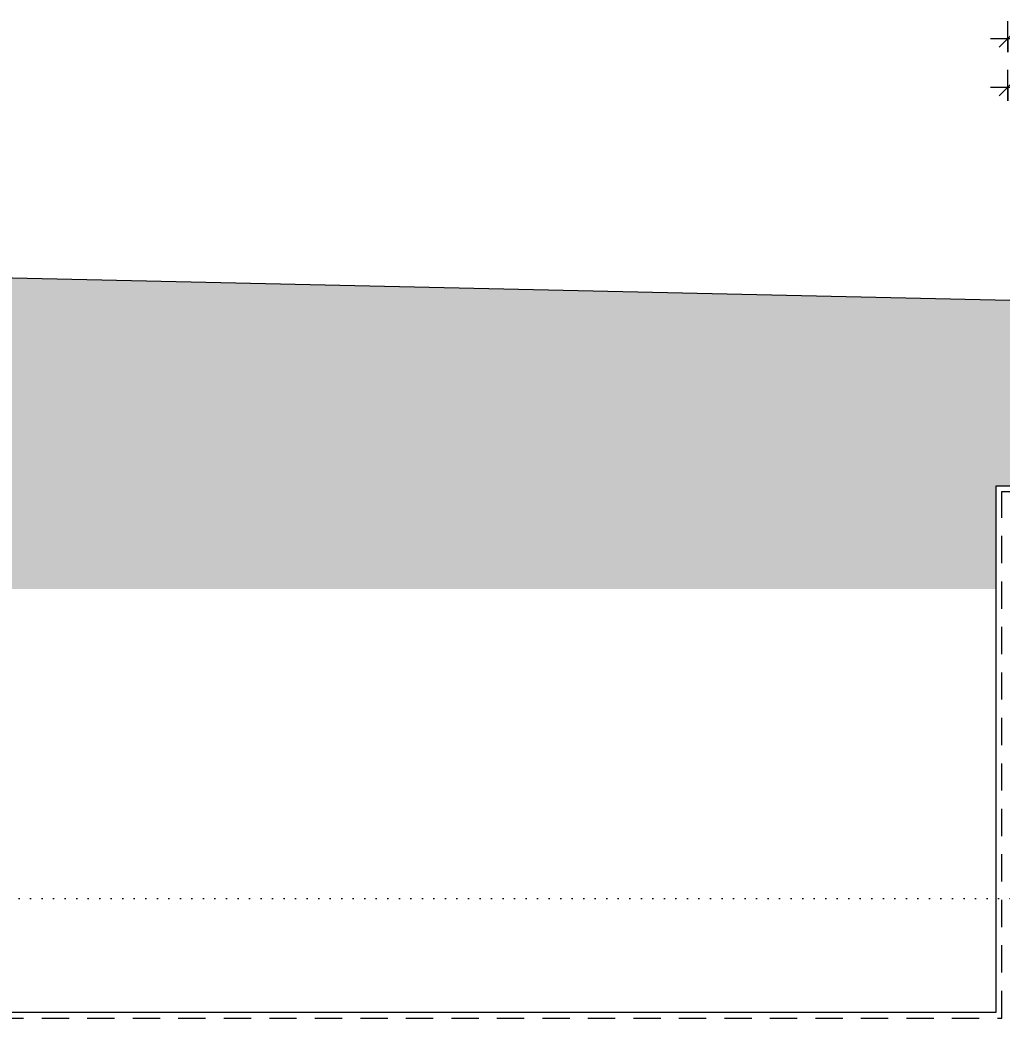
# Model space of a CAD drawing. Header units: centimetres. Extents: x -15511 to 6948, y 9649 to 14173.
# Drawn here: x -8535 to -6822, y 12121 to 13863 of the extents above; entities that cross this region are included whole.
import ezdxf

# ---------------------------------------------------------------- set-up
doc = ezdxf.new("R2010")
doc.units = ezdxf.units.CM
doc.header["$LTSCALE"] = 200
doc.linetypes.add('Dot 1mm', pattern=[0.1, 0, -0.1])
doc.linetypes.add('Overhead', pattern=[0.396875, 0.238125, -0.15875])
for name, color, linetype, lineweight in [('A-ANNO-DIMS', 211, 'Continuous', 9), ('A-ANNO-DIMS-100', 211, 'Continuous', 9), ('A-DETL', 90, 'Continuous', 9), ('A-DETL-GENF', 92, 'Continuous', 9), ('A-DETL-THIN', 151, 'Continuous', 9), ('A-FLOR-LEVL', 51, 'Continuous', 9), ('A-FLOR-OVHD', 1, 'Overhead', 9)]:
    doc.layers.add(name, color=color, linetype=linetype, lineweight=lineweight)
doc.styles.add('Arial_3', font='arial.ttf', dxfattribs={"height": 24.588323})
doc.dimstyles.new('IUAS_DIMENSION_AXIS', dxfattribs={"dimscale": 30.48, "dimtxt": 25, "dimasz": 0.984252, "dimexe": 0.984252, "dimexo": 0.0625, "dimgap": 0, "dimtad": 1, "dimdec": 0, "dimzin": 0, "dimdsep": 46, "dimtxsty": 'Arial_3', "dimblk1": 'OBLIQUE', "dimblk2": 'OBLIQUE', "dimsah": 1, "dimcen": 0.09, "dimdle": 0.984252, "dimazin": 0, "dimtfac": 1, "dimtdec": 4, "dimtix": 1, "dimtmove": 0, "dimatfit": 3, "dimfxl": 0.787402, "dimfxlon": 1, "dimtvp": 1, "dimtolj": 1, "dimtzin": 0, "dimarcsym": 2})

# ---------------------------------------------------------------- blocks, each defined once
blk = doc.blocks.new('DIMBLOCK1-A')
at = {"layer": 'A-ANNO-DIMS-100', "transparency": 16777216}
for p, q in [((-6812, 13721.9), (-6812, 13775.9)), ((-6812, 13745.9), (-6797, 13760.9)), ((-6737, 13769.9), (-6737, 13715.9)), ((-6737, 13745.9), (-6737, 13769.9)), ((-6737, 13745.9), (-6722, 13760.9)), ((-6842, 13745.9), (-6737, 13745.9)), ((-6812, 13745.9), (-6827, 13730.9)), ((-6812, 13745.9), (-6812, 13721.9)), ((-6737, 13745.9), (-6752, 13730.9))]:
    blk.add_line(p, q, dxfattribs=at)
at = {"layer": 'A-ANNO-DIMS-100', "color": 0, "transparency": 16777216, "insert": (-6793.3, 13777.8), "char_height": 24.59, "width": 45.231, "attachment_point": 1, "line_spacing_factor": 0.938532, "style": 'Arial_3'}
blk.add_mtext('75', dxfattribs=at)
blk = doc.blocks.new('_Oblique')
at = {"color": 0, "linetype": 'ByBlock', "lineweight": -2}
blk.add_line((-0.5, -0.5), (0.5, 0.5), dxfattribs=at)
blk = doc.blocks.new('DIMBLOCK10-A')
at = {"layer": 'A-ANNO-DIMS-100', "transparency": 16777216}
for p, q in [((-6812, 13806.9), (-6812, 13860.9)), ((-662, 13806.9), (-662, 13860.9)), ((-6842, 13830.9), (-632, 13830.9)), ((-6812, 13830.9), (-6827, 13815.9)), ((-6812, 13830.9), (-6797, 13845.9)), ((-6812, 13830.9), (-6812, 13806.9)), ((-662, 13830.9), (-677, 13815.9)), ((-662, 13830.9), (-647, 13845.9)), ((-662, 13830.9), (-662, 13806.9))]:
    blk.add_line(p, q, dxfattribs=at)
at = {"layer": 'A-ANNO-DIMS-100', "color": 0, "transparency": 16777216, "insert": (-3774.7, 13862.8), "char_height": 24.59, "width": 90.462, "attachment_point": 1, "line_spacing_factor": 0.938532, "style": 'Arial_3'}
blk.add_mtext('6150', dxfattribs=at)

msp = doc.modelspace()

# ---------------------------------------------------------------- hatches: boundary and pattern name
at = {"layer": 'A-DETL-GENF'}
h = msp.add_hatch(dxfattribs=at)
h.set_pattern_fill('FP_3', style=0, pattern_type=2)
h.set_pattern_definition([(0, (-4285.505, 12015), (63.5, 63.5), [63.5, -63.5]), (0, (-4285.505, 12038.81), (63.5, 63.5), [63.5, -63.5]), (0, (-4285.505, 12062.625), (63.5, 63.5), [63.5, -63.5]), (90, (-4277.57, 12070.56), (-63.5, 63.5), [63.5, -63.5]), (90, (-4253.755, 12070.56), (-63.5, 63.5), [63.5, -63.5]), (90, (-4229.94, 12070.56), (-63.5, 63.5), [63.5, -63.5])])
h.paths.add_polyline_path([(-509.4, 12630), (2975.3, 12630), (2975.3, 13155), (-11899.3, 13487.6), (-11899.3, 12870), (-6832, 12870), (-6832, 13050), (-642, 13050), (-642, 12630)], flags=0)
h.paths.add_polyline_path([(3948.6, 12630), (6692, 12630), (6692, 13071.9), (3460.9, 13144.2), (3460.9, 12630)], flags=0)
h.paths.add_polyline_path([(-12384.8, 12870), (-12384.8, 13498.5), (-15255.2, 13562.7), (-15255.2, 12870), (-12511.8, 12870)], flags=0)

# ---------------------------------------------------------------- linework, layer by layer
at = {"layer": 'A-DETL'}
for p, q in [((-6832, 13050), (-642, 13050)), ((-6832, 12131.4), (-6832, 13050)), ((-8658.1, 12131.4), (-6832, 12131.4))]:
    msp.add_line(p, q, dxfattribs=at)
at = {"layer": 'A-DETL-THIN'}
for p, q in [((2975.3, 13155), (-11899.3, 13487.6)), ((-6832, 12870), (-6832, 13050)), ((-6832, 13050), (-642, 13050))]:
    msp.add_line(p, q, dxfattribs=at)
at = {"layer": 'A-FLOR-LEVL', "linetype": 'Dot 1mm'}
msp.add_line((-15511, 12330), (6947.9, 12330), dxfattribs=at)
at = {"layer": 'A-FLOR-OVHD'}
for p, q in [((-6822, 13040), (-652, 13040)), ((-6822, 12121.4), (-6822, 13040)), ((-8655.4, 12121.4), (-6822, 12121.4))]:
    msp.add_line(p, q, dxfattribs=at)

# ---------------------------------------------------------------- dimensions: what is measured, and where the dimension line sits
at = {"layer": 'A-ANNO-DIMS'}
for base, p1, p2, override, picture, middle in [((-662, 13830.9), (-6812, 13806.9), (-662, 13806.9), {"dimpost": '<>', "dimfxl": 6150}, 'DIMBLOCK10-A', (-3737, 13843.4)), ((-6737, 13745.9), (-6812, 13721.9), (-6737, 13769.9), {"dimpost": '<>', "dimfxl": 89.044932}, 'DIMBLOCK1-A', (-6774.5, 13758.4))]:
    dim = msp.add_linear_dim(base=base, p1=p1, p2=p2, dimstyle='IUAS_DIMENSION_AXIS', override=override, dxfattribs=at)
    dim.commit()
    dim.dimension.update_dxf_attribs({"geometry": picture, "text_midpoint": middle})

doc.saveas('drawing.dxf')
